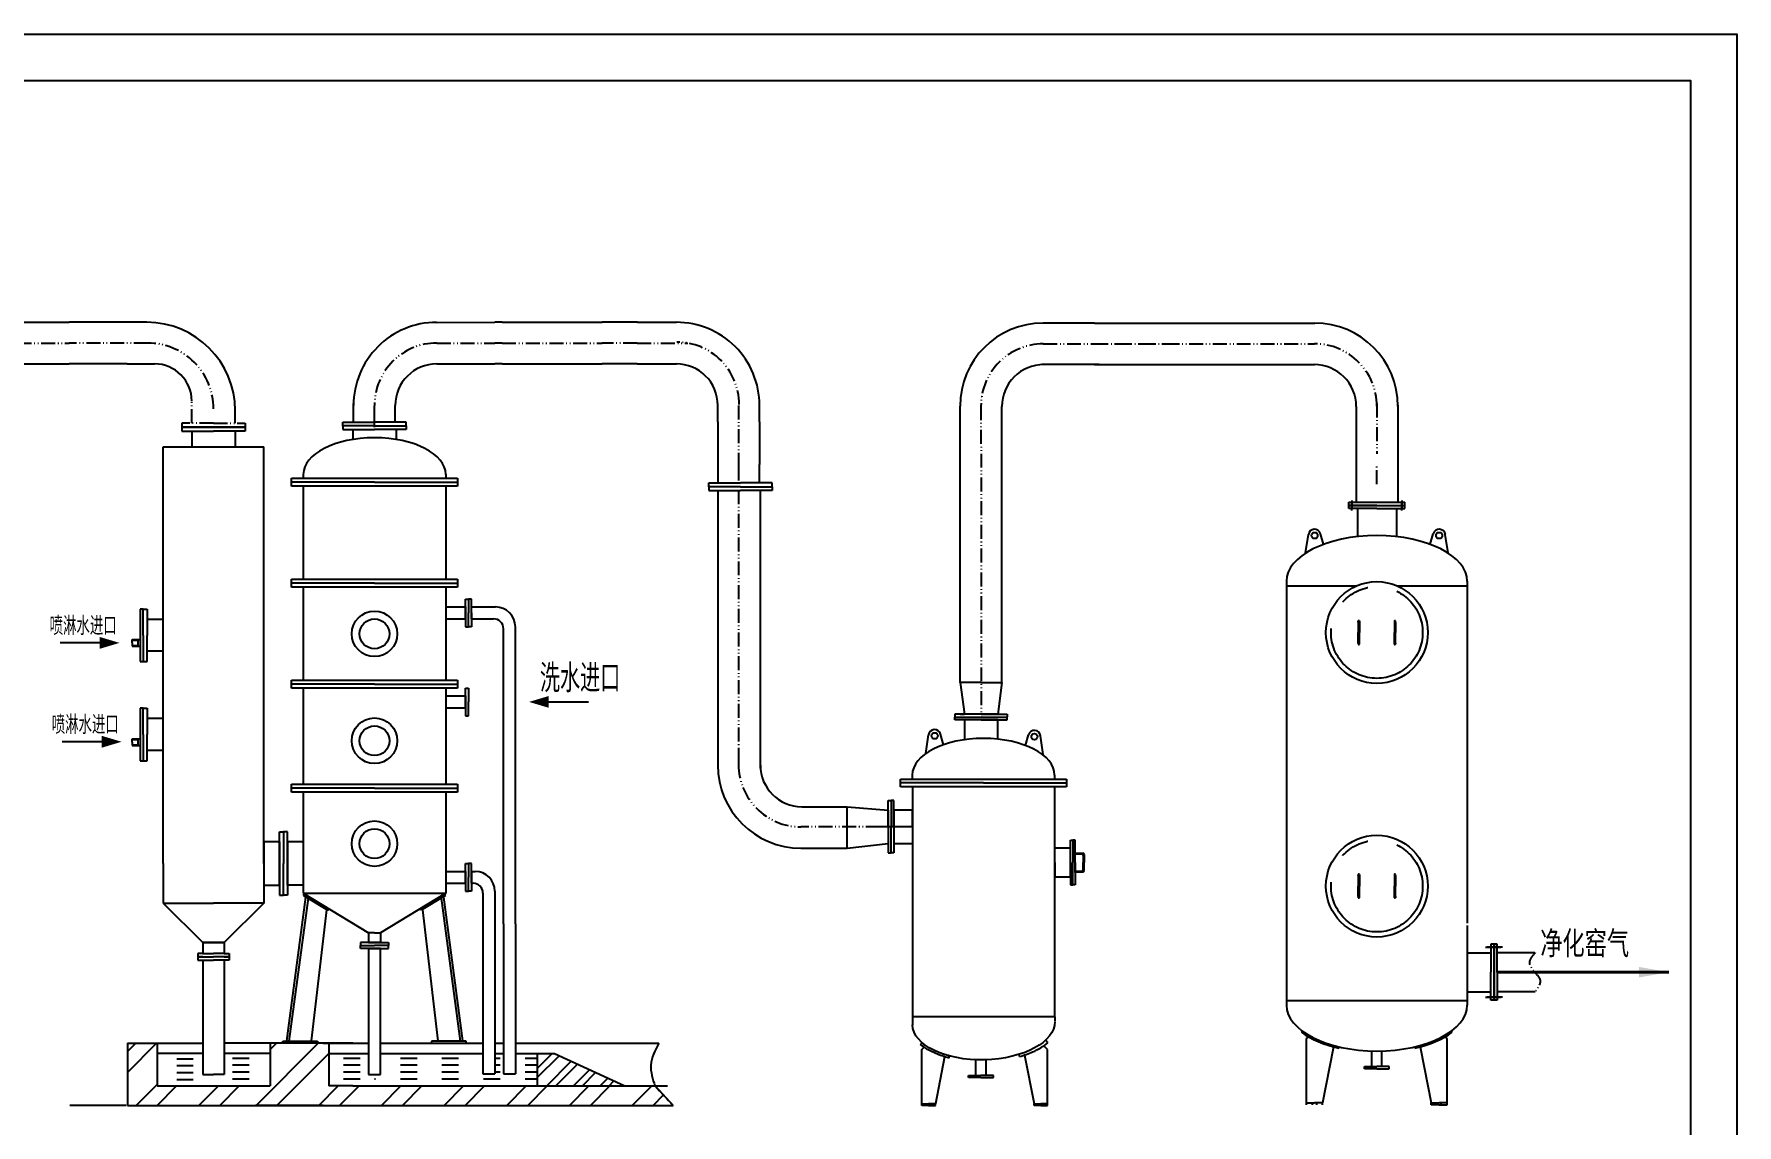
# Model space of a CAD drawing. Header units: millimetres. Extents: x 9671 to 25689, y -17516 to -2951.
# Drawn here: x 25029.3 to 25395.1, y -4412.2 to -4177.8 of the extents above; entities that cross this region are included whole.
import ezdxf

# ---------------------------------------------------------------- set-up
doc = ezdxf.new("R2010")
doc.units = ezdxf.units.MM
for name, pattern in [('1', [0]), ('CENTER', [50.8, 31.75, -6.35, 6.35, -6.35]), ('GBDIVIDE2X', [17, 10, -2, 0.5, -2, 0.5, -2]), ('GEN7', [13.75, 9.75, -1.5, 1, -1.5])]:
    doc.linetypes.add(name, pattern=pattern)
for name, color, linetype in [('2A', 7, 'GEN7'), ('CEN', 1, 'CENTER'), ('CON', 7, 'Continuous'), ('CONX', 1, 'Continuous'), ('DIM', 3, 'Continuous'), ('DIVIDE', 1, 'GBDIVIDE2X'), ('HATCH', 6, 'Continuous'), ('RAHM5', 7, 'Continuous'), ('sb', 2, 'Continuous')]:
    doc.layers.add(name, color=color, linetype=linetype)
doc.styles.add('HZ', font='SIMHEI.TTF', dxfattribs={"width": 0.75})
doc.styles.add('USER1', font='gbenor.shx', dxfattribs={"bigfont": 'gbcbig.shx'})

msp = doc.modelspace()

# ---------------------------------------------------------------- hatches: boundary and pattern name
at = {"layer": 'HATCH'}
h = msp.add_hatch(dxfattribs=at)
h.set_pattern_fill('ANSI32', color=256, scale=0.425, style=0)
h.set_pattern_definition([(45, (24956.257, -4403.7293), (-2.86246, 2.86246), []), (45, (24958.1654, -4403.7293), (-2.86246, 2.86246), [])])
h.paths.add_polyline_path([(25141.1, -4396.84), (25137.4, -4396.84), (25137.4, -4403.73), (25142.83, -4403.73), (25156.07, -4403.73)])
h = msp.add_hatch(dxfattribs=at)
h.set_pattern_fill('ANSI32', color=256, style=0)
h.set_pattern_definition([(45, (24525.726, -4339.563), (-6.73519, 6.73519), []), (45, (24530.2165, -4339.563), (-6.73519, 6.73519), [])])
h.paths.add_polyline_path([(25162.72, -4403.78), (25102.42, -4403.78), (25102.42, -4407.96), (25166.58, -4407.96)])

# ---------------------------------------------------------------- linework, layer by layer
at = {"layer": '2A', "color": 1}
msp.add_solid([(25380.53, -4379.35), (25380.53, -4379.35), (25374.13, -4380.48), (25374.13, -4378.22)], dxfattribs=at)
at = {"layer": 'CEN', "color": 2, "linetype": '1'}
for p, q in [((25257.1, -4239.92), (25304.45, -4239.92)), ((25257.08, -4248.85), (25304.35, -4248.85)), ((25313.35, -4257.85), (25313.35, -4278.39)), ((25322.3, -4257.52), (25322.3, -4278.39)), ((25311.76, -4278.39), (25323.81, -4278.39)), ((25311.76, -4279.08), (25311.76, -4278.39)), ((25312.43, -4278.01), (25312.43, -4279.73)), ((25312.43, -4280.15), (25312.43, -4278.43)), ((25323.14, -4278.01), (25323.14, -4279.73)), ((25323.14, -4280.15), (25323.14, -4278.43)), ((25323.81, -4279.08), (25323.81, -4278.39)), ((25217.99, -4348.12), (25211.01, -4348.12))]:
    msp.add_line(p, q, dxfattribs=at)
at = {"layer": 'CEN', "color": 2}
for p, q in [((25102.42, -4257.75), (25102.42, -4257.7)), ((25102.42, -4262.26), (25102.42, -4257.7)), ((25341.11, -4373.99), (25344.4, -4373.99)), ((25341.11, -4373.99), (25344.4, -4373.99)), ((25344.79, -4373.99), (25341.5, -4373.99)), ((25344.79, -4373.99), (25341.5, -4373.99)), ((25343.71, -4379.35), (25349.16, -4379.35)), ((25341.11, -4384.7), (25344.4, -4384.7)), ((25341.11, -4384.7), (25344.4, -4384.7)), ((25344.79, -4384.7), (25341.5, -4384.7)), ((25344.79, -4384.7), (25341.5, -4384.7))]:
    msp.add_line(p, q, dxfattribs=at)
at = {"layer": 'CEN'}
for p, q in [((25176.17, -4331.42), (25176.17, -4335.51)), ((25180.64, -4331.3), (25180.64, -4335.39)), ((25185.31, -4331.45), (25185.31, -4335.54))]:
    msp.add_line(p, q, dxfattribs=at)
at = {"layer": 'CEN', "color": 2}
for centre in [(25317.78, -4306.39), (25317.78, -4360.86)]:
    msp.add_circle(centre, 9.84, dxfattribs=at)
at = {"layer": 'CEN', "color": 2, "linetype": '1'}
for centre, radius in [((25304.45, -4257.77), 17.85), ((25304.35, -4257.85), 9)]:
    msp.add_arc(centre, radius, 0, 90, dxfattribs=at)
at = {"layer": 'CON', "color": 2}
for p, q in [((25097.92, -4261.2), (25097.91, -4257.71)), ((25061.02, -4262.25), (25061.02, -4263.1)), ((25067.82, -4262.25), (25061.02, -4262.25)), ((25061.02, -4262.25), (25067.82, -4262.25)), ((25067.82, -4262.25), (25074.62, -4262.25)), ((25074.62, -4262.25), (25067.82, -4262.25)), ((25074.62, -4262.25), (25074.62, -4263.1)), ((25095.61, -4262.05), (25095.61, -4261.2)), ((25102.41, -4261.96), (25095.61, -4261.96)), ((25102.41, -4261.96), (25095.61, -4261.96)), ((25095.62, -4261.96), (25095.62, -4262.81)), ((25102.42, -4261.96), (25095.62, -4261.96)), ((25102.41, -4261.96), (25109.21, -4261.96)), ((25102.41, -4261.96), (25109.21, -4261.96)), ((25102.42, -4261.96), (25109.22, -4261.96)), ((25109.21, -4262.05), (25109.21, -4261.2)), ((25109.22, -4261.96), (25109.22, -4262.81)), ((25061.02, -4263.1), (25067.82, -4263.1)), ((25063.15, -4263.1), (25063.15, -4266.5)), ((25074.62, -4263.1), (25067.82, -4263.1)), ((25072.5, -4263.1), (25072.5, -4266.49)), ((25095.62, -4262.81), (25102.42, -4262.81)), ((25097.74, -4262.81), (25097.74, -4264.93)), ((25109.22, -4262.81), (25102.42, -4262.81)), ((25107.09, -4262.81), (25107.09, -4264.93)), ((25057.02, -4355.99), (25057.02, -4266.49)), ((25057.02, -4266.49), (25078.62, -4266.49)), ((25078.62, -4355.99), (25078.62, -4266.49)), ((25084.57, -4273.26), (25102.42, -4273.26)), ((25084.57, -4274.96), (25084.57, -4273.26)), ((25087.12, -4272.41), (25087.12, -4273.26)), ((25102.42, -4273.26), (25120.27, -4273.26)), ((25117.72, -4272.41), (25117.72, -4273.26)), ((25120.27, -4273.26), (25120.27, -4274.96)), ((25102.42, -4274.11), (25084.57, -4274.11)), ((25120.27, -4274.96), (25084.57, -4274.96)), ((25087.12, -4274.96), (25087.12, -4294.94)), ((25102.42, -4274.11), (25120.27, -4274.11)), ((25117.72, -4274.96), (25117.72, -4294.94)), ((25313.59, -4279.77), (25313.59, -4285.8)), ((25321.97, -4279.77), (25321.97, -4285.8)), ((25302.48, -4289.29), (25303.07, -4285.34)), ((25306.31, -4287.41), (25305.68, -4285.18)), ((25329.26, -4287.41), (25329.88, -4285.18)), ((25333.08, -4289.29), (25332.49, -4285.34)), ((25084.57, -4296.64), (25084.57, -4294.94)), ((25084.57, -4294.94), (25102.42, -4294.94)), ((25087.12, -4294.09), (25087.12, -4294.94)), ((25102.42, -4294.94), (25120.27, -4294.94)), ((25117.72, -4294.09), (25117.72, -4294.94)), ((25120.27, -4294.94), (25120.27, -4296.64)), ((25298.35, -4295.37), (25298.35, -4374.87)), ((25337.21, -4295.37), (25337.21, -4368.85)), ((25102.42, -4295.79), (25084.57, -4295.79)), ((25120.27, -4296.64), (25084.57, -4296.64)), ((25087.12, -4296.64), (25087.12, -4316.61)), ((25102.42, -4295.79), (25120.27, -4295.79)), ((25117.72, -4296.64), (25117.72, -4316.61)), ((25298.35, -4296.33), (25313.51, -4296.33)), ((25322.06, -4296.33), (25337.21, -4296.33)), ((25052.06, -4301.35), (25052.06, -4312.63)), ((25052.74, -4301.35), (25052.06, -4301.35)), ((25052.74, -4306.99), (25052.74, -4301.35)), ((25052.74, -4301.35), (25053.59, -4301.35)), ((25053.59, -4301.35), (25053.59, -4306.99)), ((25057.02, -4303.58), (25053.59, -4303.58)), ((25313.79, -4304.13), (25313.79, -4303.9)), ((25313.79, -4304.13), (25313.79, -4306.39)), ((25313.79, -4308.64), (25313.79, -4306.39)), ((25314.02, -4303.9), (25314.02, -4306.39)), ((25314.02, -4308.87), (25314.02, -4306.39)), ((25321.54, -4303.9), (25321.54, -4306.39)), ((25321.54, -4308.87), (25321.54, -4306.39)), ((25321.77, -4304.13), (25321.77, -4303.9)), ((25321.77, -4304.13), (25321.77, -4306.39)), ((25321.77, -4308.64), (25321.77, -4306.39)), ((25050.35, -4307.89), (25052.06, -4307.89)), ((25050.35, -4308.61), (25050.35, -4307.89)), ((25050.35, -4308.61), (25050.35, -4309.33)), ((25050.35, -4309.33), (25052.06, -4309.33)), ((25051.59, -4307.89), (25051.59, -4309.33)), ((25052.74, -4306.99), (25052.74, -4312.64)), ((25053.59, -4312.64), (25053.59, -4306.99)), ((25313.79, -4308.64), (25313.79, -4308.87)), ((25321.77, -4308.64), (25321.77, -4308.87)), ((25052.06, -4312.63), (25052.74, -4312.64)), ((25052.74, -4312.64), (25053.59, -4312.64)), ((25057.02, -4310.4), (25053.59, -4310.4)), ((25084.57, -4318.31), (25084.57, -4316.61)), ((25084.57, -4316.61), (25102.42, -4316.61)), ((25087.12, -4315.76), (25087.12, -4316.61)), ((25102.42, -4316.61), (25120.27, -4316.61)), ((25117.72, -4315.76), (25117.72, -4316.61)), ((25120.27, -4316.61), (25120.27, -4318.31)), ((25102.42, -4317.46), (25084.57, -4317.46)), ((25120.27, -4318.31), (25084.57, -4318.31)), ((25087.12, -4318.31), (25087.12, -4338.29)), ((25102.42, -4317.46), (25120.27, -4317.46)), ((25117.72, -4318.31), (25117.72, -4338.29)), ((25117.72, -4320.01), (25121.97, -4320.01)), ((25121.97, -4321.29), (25121.97, -4318.31)), ((25121.97, -4318.31), (25122.61, -4318.31)), ((25121.97, -4320.01), (25121.97, -4321.29)), ((25122.61, -4318.31), (25122.61, -4321.29)), ((25122.61, -4318.31), (25122.61, -4321.29)), ((25052.06, -4322.65), (25052.06, -4333.93)), ((25052.74, -4322.65), (25052.06, -4322.65)), ((25052.74, -4328.29), (25052.74, -4322.65)), ((25052.74, -4322.65), (25053.59, -4322.65)), ((25053.59, -4322.65), (25053.59, -4328.29)), ((25087.12, -4324.34), (25087.12, -4325.19)), ((25117.72, -4322.56), (25121.97, -4322.56)), ((25121.97, -4321.29), (25121.97, -4324.26)), ((25121.97, -4322.56), (25121.97, -4321.29)), ((25121.97, -4324.26), (25122.61, -4324.26)), ((25122.61, -4324.26), (25122.61, -4321.29)), ((25122.61, -4324.26), (25122.61, -4321.29)), ((25052.74, -4328.29), (25052.74, -4333.94)), ((25057.02, -4324.88), (25053.59, -4324.88)), ((25053.59, -4333.94), (25053.59, -4328.29)), ((25087.12, -4326.89), (25087.12, -4338.98)), ((25050.35, -4329.19), (25052.06, -4329.19)), ((25050.35, -4329.91), (25050.35, -4329.19)), ((25050.35, -4329.91), (25050.35, -4330.63)), ((25050.35, -4330.63), (25052.06, -4330.63)), ((25051.59, -4329.19), (25051.59, -4330.63)), ((25057.02, -4331.7), (25053.59, -4331.7)), ((25052.06, -4333.93), (25052.74, -4333.94)), ((25052.74, -4333.94), (25053.59, -4333.94)), ((25084.57, -4338.98), (25102.42, -4338.98)), ((25084.57, -4340.68), (25084.57, -4338.98)), ((25087.12, -4338.13), (25087.12, -4338.98)), ((25102.42, -4338.98), (25120.27, -4338.98)), ((25117.72, -4338.13), (25117.72, -4338.98)), ((25117.72, -4338.29), (25117.72, -4338.98)), ((25120.27, -4338.98), (25120.27, -4340.68)), ((25102.42, -4339.83), (25084.57, -4339.83)), ((25120.27, -4340.68), (25084.57, -4340.68)), ((25087.12, -4340.68), (25087.12, -4349.27)), ((25102.42, -4339.83), (25120.27, -4339.83)), ((25117.72, -4340.68), (25117.72, -4362.37)), ((25082.02, -4355.99), (25082.02, -4349.19)), ((25082.02, -4349.19), (25082.87, -4349.19)), ((25082.87, -4349.19), (25082.87, -4355.99)), ((25082.87, -4349.19), (25082.87, -4355.99)), ((25083.72, -4349.19), (25082.87, -4349.19)), ((25083.72, -4355.99), (25083.72, -4349.19)), ((25087.12, -4349.27), (25087.12, -4362.37)), ((25082.02, -4351.38), (25078.62, -4351.38)), ((25078.62, -4351.38), (25078.62, -4360.64)), ((25082.02, -4351.32), (25082.02, -4355.99)), ((25083.72, -4351.32), (25083.72, -4355.99)), ((25087.12, -4351.32), (25083.72, -4351.32)), ((25057.02, -4355.99), (25057.02, -4364.49)), ((25078.62, -4355.99), (25078.62, -4364.49)), ((25082.02, -4355.99), (25082.02, -4362.79)), ((25082.02, -4360.67), (25082.02, -4355.99)), ((25082.87, -4362.79), (25082.87, -4355.99)), ((25082.87, -4362.79), (25082.87, -4355.99)), ((25083.72, -4360.67), (25083.72, -4355.99)), ((25083.72, -4355.99), (25083.72, -4362.79)), ((25078.62, -4360.64), (25082.02, -4360.64)), ((25087.12, -4360.67), (25083.72, -4360.67)), ((25117.72, -4357.69), (25121.97, -4357.69)), ((25117.72, -4360.24), (25121.97, -4360.24)), ((25313.79, -4358.6), (25313.79, -4358.37)), ((25313.79, -4358.6), (25313.79, -4360.86)), ((25313.79, -4363.11), (25313.79, -4360.86)), ((25314.02, -4358.37), (25314.02, -4360.86)), ((25314.02, -4363.34), (25314.02, -4360.86)), ((25321.54, -4358.37), (25321.54, -4360.86)), ((25321.54, -4363.34), (25321.54, -4360.86)), ((25321.77, -4358.6), (25321.77, -4358.37)), ((25321.77, -4358.6), (25321.77, -4360.86)), ((25321.77, -4363.11), (25321.77, -4360.86)), ((25057.02, -4364.49), (25067.82, -4364.49)), ((25057.02, -4364.49), (25065.52, -4372.99)), ((25078.62, -4364.49), (25067.82, -4364.49)), ((25078.62, -4364.49), (25070.12, -4372.99)), ((25082.02, -4362.79), (25082.87, -4362.79)), ((25083.72, -4362.79), (25082.87, -4362.79)), ((25087.6, -4363.23), (25083.48, -4394.11)), ((25088.13, -4363.47), (25084.04, -4394.14)), ((25087.12, -4362.37), (25101.14, -4370.87)), ((25087.12, -4362.37), (25117.72, -4362.37)), ((25087.16, -4362.89), (25087.38, -4362.54)), ((25087.16, -4362.89), (25092.38, -4366.05)), ((25117.72, -4362.37), (25103.69, -4370.87)), ((25117.68, -4362.89), (25112.46, -4366.05)), ((25116.71, -4363.47), (25120.8, -4394.14)), ((25117.23, -4363.23), (25121.35, -4394.11)), ((25117.68, -4362.89), (25117.46, -4362.54)), ((25117.68, -4362.89), (25117.46, -4362.54)), ((25313.79, -4363.11), (25313.79, -4363.34)), ((25321.77, -4363.11), (25321.77, -4363.34)), ((25092.11, -4365.97), (25088.82, -4394.11)), ((25092.38, -4366.05), (25092.6, -4365.69)), ((25112.46, -4366.05), (25112.24, -4365.69)), ((25112.46, -4366.05), (25112.24, -4365.69)), ((25112.73, -4365.97), (25116.01, -4394.11)), ((25101.14, -4370.87), (25101.14, -4372.99)), ((25102.42, -4370.87), (25101.14, -4370.87)), ((25102.42, -4370.87), (25103.69, -4370.87)), ((25103.69, -4370.87), (25103.69, -4372.99)), ((25337.21, -4369.3), (25337.21, -4386.41)), ((25065.52, -4375.31), (25064.45, -4375.31)), ((25064.45, -4375.31), (25064.45, -4376.04)), ((25065.52, -4372.99), (25065.52, -4375.31)), ((25065.52, -4372.99), (25067.82, -4372.99)), ((25065.52, -4372.99), (25067.82, -4372.99)), ((25065.52, -4375.31), (25067.82, -4375.31)), ((25070.12, -4372.99), (25067.82, -4372.99)), ((25070.12, -4375.31), (25067.82, -4375.31)), ((25070.12, -4372.99), (25070.12, -4375.31)), ((25070.12, -4375.31), (25071.19, -4375.31)), ((25071.19, -4375.31), (25071.19, -4376.04)), ((25099.44, -4372.99), (25099.44, -4373.63)), ((25102.42, -4372.99), (25099.44, -4372.99)), ((25099.44, -4374.27), (25099.44, -4373.63)), ((25099.44, -4373.63), (25102.42, -4373.63)), ((25099.44, -4373.63), (25102.42, -4373.63)), ((25102.42, -4374.27), (25099.44, -4374.27)), ((25101.1, -4374.27), (25101.1, -4401.33)), ((25101.14, -4372.99), (25102.42, -4372.99)), ((25101.14, -4374.27), (25102.42, -4374.27)), ((25103.69, -4372.99), (25102.42, -4372.99)), ((25102.42, -4372.99), (25105.39, -4372.99)), ((25105.39, -4373.63), (25102.42, -4373.63)), ((25105.39, -4373.63), (25102.42, -4373.63)), ((25102.42, -4374.27), (25105.39, -4374.27)), ((25103.69, -4374.27), (25102.42, -4374.27)), ((25103.67, -4401.33), (25103.67, -4374.27)), ((25105.39, -4372.99), (25105.39, -4373.63)), ((25105.39, -4374.27), (25105.39, -4373.63)), ((25298.35, -4374.87), (25298.35, -4383.83)), ((25337.21, -4374.87), (25337.21, -4383.83)), ((25337.21, -4375.16), (25342.26, -4375.16)), ((25342.26, -4373.32), (25342.26, -4379.35)), ((25342.26, -4373.32), (25342.26, -4379.35)), ((25342.95, -4373.32), (25342.26, -4373.32)), ((25342.95, -4373.32), (25342.26, -4373.32)), ((25342.95, -4373.32), (25342.95, -4379.35)), ((25342.95, -4379.35), (25342.95, -4373.32)), ((25342.95, -4379.35), (25342.95, -4373.32)), ((25342.95, -4379.35), (25342.95, -4373.32)), ((25342.95, -4379.35), (25342.95, -4373.32)), ((25342.95, -4379.35), (25342.95, -4373.32)), ((25342.95, -4379.35), (25342.95, -4373.32)), ((25342.95, -4379.35), (25342.95, -4373.32)), ((25342.95, -4379.35), (25342.95, -4373.32)), ((25064.45, -4376.04), (25067.8, -4376.04)), ((25065.52, -4376.04), (25064.45, -4376.04)), ((25064.45, -4376.04), (25064.45, -4376.76)), ((25064.45, -4376.76), (25067.8, -4376.76)), ((25065.52, -4376.04), (25067.82, -4376.04)), ((25065.53, -4376.76), (25065.53, -4401.31)), ((25070.12, -4376.04), (25067.82, -4376.04)), ((25071.19, -4376.04), (25067.84, -4376.04)), ((25071.19, -4376.76), (25067.84, -4376.76)), ((25070.1, -4376.76), (25070.1, -4401.31)), ((25070.12, -4376.04), (25071.19, -4376.04)), ((25071.19, -4376.04), (25071.19, -4376.76)), ((25342.26, -4385.37), (25342.26, -4379.35)), ((25342.26, -4385.37), (25342.26, -4379.35)), ((25342.95, -4385.37), (25342.95, -4379.35)), ((25342.95, -4379.35), (25342.95, -4385.37)), ((25342.95, -4379.35), (25342.95, -4385.37)), ((25342.95, -4379.35), (25342.95, -4385.37)), ((25342.95, -4379.35), (25342.95, -4385.37)), ((25342.95, -4379.35), (25342.95, -4385.37)), ((25342.95, -4379.35), (25342.95, -4385.37)), ((25342.95, -4379.35), (25342.95, -4385.37)), ((25342.95, -4379.35), (25342.95, -4385.37)), ((25298.35, -4383.83), (25298.35, -4386.41)), ((25298.35, -4385.45), (25337.21, -4385.45)), ((25337.21, -4383.54), (25342.26, -4383.54)), ((25337.21, -4383.83), (25337.21, -4386.41)), ((25342.95, -4385.37), (25342.26, -4385.37)), ((25342.95, -4385.37), (25342.26, -4385.37)), ((25082.75, -4394.59), (25082.75, -4394.14)), ((25082.75, -4394.14), (25090.14, -4394.14)), ((25090.14, -4394.14), (25090.14, -4394.59)), ((25114.69, -4394.14), (25114.69, -4394.59)), ((25122.09, -4394.14), (25114.69, -4394.14)), ((25122.09, -4394.59), (25122.09, -4394.14)), ((25301.59, -4392.23), (25301.77, -4392)), ((25302.67, -4393.58), (25303.13, -4393.22)), ((25302.67, -4407.44), (25302.67, -4393.58)), ((25332.89, -4393.58), (25332.43, -4393.22)), ((25332.89, -4407.44), (25332.89, -4393.58)), ((25333.97, -4392.23), (25333.79, -4392)), ((25308.41, -4395.74), (25306.12, -4407.44)), ((25308.41, -4395.36), (25308.41, -4395.74)), ((25309.62, -4395.67), (25309.71, -4395.38)), ((25316.69, -4399.64), (25316.69, -4396.27)), ((25318.87, -4399.64), (25318.87, -4396.27)), ((25325.94, -4395.67), (25325.85, -4395.38)), ((25327.15, -4395.36), (25327.15, -4395.74)), ((25327.15, -4395.74), (25329.45, -4407.44)), ((25065.53, -4401.31), (25067.82, -4401.31)), ((25070.1, -4401.31), (25067.81, -4401.31)), ((25101.1, -4401.33), (25103.67, -4401.33)), ((25315.1, -4400.1), (25315.1, -4399.64)), ((25315.1, -4399.64), (25317.78, -4399.64)), ((25317.78, -4400.1), (25315.1, -4400.1)), ((25320.46, -4399.64), (25317.78, -4399.64)), ((25317.78, -4400.1), (25320.46, -4400.1)), ((25320.46, -4400.1), (25320.46, -4399.64)), ((25302.67, -4407.87), (25302.67, -4407.44)), ((25302.67, -4407.44), (25304.39, -4407.44)), ((25303.93, -4407.87), (25303.93, -4407.44)), ((25306.12, -4407.44), (25304.39, -4407.44)), ((25304.85, -4407.87), (25304.85, -4407.44)), ((25306.12, -4407.87), (25306.12, -4407.44)), ((25329.45, -4407.44), (25331.17, -4407.44)), ((25329.45, -4407.87), (25329.45, -4407.44)), ((25329.45, -4407.44), (25331.17, -4407.44)), ((25329.45, -4407.87), (25329.45, -4407.44)), ((25331.17, -4407.87), (25329.45, -4407.87)), ((25330.71, -4407.87), (25330.71, -4407.44)), ((25330.71, -4407.87), (25330.71, -4407.44)), ((25332.89, -4407.44), (25331.17, -4407.44)), ((25332.89, -4407.44), (25331.17, -4407.44)), ((25331.17, -4407.87), (25332.89, -4407.87)), ((25331.63, -4407.87), (25331.63, -4407.44)), ((25331.63, -4407.87), (25331.63, -4407.44)), ((25332.89, -4407.87), (25332.89, -4407.44)), ((25332.89, -4407.87), (25332.89, -4407.44))]:
    msp.add_line(p, q, dxfattribs=at)
at = {"layer": 'CON', "color": 2, "linetype": '1'}
for p, q in [((25311.76, -4279.08), (25323.81, -4279.08)), ((25317.78, -4279.08), (25311.76, -4279.08)), ((25311.76, -4279.77), (25311.76, -4279.08)), ((25317.78, -4279.77), (25311.76, -4279.77)), ((25317.78, -4279.08), (25323.81, -4279.08)), ((25317.78, -4279.77), (25323.81, -4279.77)), ((25323.81, -4279.77), (25323.81, -4279.08)), ((25229.15, -4323.94), (25227.13, -4323.94)), ((25227.13, -4323.94), (25227.13, -4324.54)), ((25227.13, -4324.54), (25232.75, -4324.53)), ((25227.13, -4324.54), (25232.75, -4324.54)), ((25227.13, -4325.14), (25227.13, -4324.54)), ((25228.22, -4323.94), (25229.15, -4323.94)), ((25228.22, -4323.94), (25229.15, -4323.94)), ((25236.35, -4323.93), (25229.15, -4323.94)), ((25232.75, -4323.94), (25238.36, -4323.93)), ((25232.75, -4324.54), (25238.36, -4324.54)), ((25238.36, -4323.93), (25238.36, -4324.53)), ((25238.36, -4325.14), (25238.36, -4324.54)), ((25224.68, -4330.48), (25224.05, -4328.21)), ((25232.75, -4325.14), (25227.13, -4325.14)), ((25229.15, -4325.14), (25229.15, -4329.32)), ((25236.35, -4325.14), (25229.15, -4325.14)), ((25232.75, -4325.14), (25238.36, -4325.14)), ((25236.35, -4329.39), (25236.35, -4325.14)), ((25220.84, -4332.4), (25221.44, -4328.38)), ((25242.26, -4330.62), (25242.93, -4328.36)), ((25246.07, -4332.6), (25245.54, -4328.57)), ((25215.4, -4337.85), (25233.25, -4337.85)), ((25215.4, -4339.55), (25215.4, -4337.85)), ((25233.25, -4338.7), (25215.4, -4338.7)), ((25217.95, -4337), (25217.95, -4337.85)), ((25233.25, -4337.85), (25251.1, -4337.85)), ((25233.25, -4338.7), (25251.1, -4338.7)), ((25248.55, -4337), (25248.55, -4337.85)), ((25251.1, -4337.85), (25251.1, -4339.55)), ((25212.8, -4348.12), (25212.8, -4342.5)), ((25212.8, -4342.5), (25213.39, -4342.5)), ((25213.39, -4342.5), (25213.39, -4348.12)), ((25213.39, -4342.5), (25213.39, -4348.12)), ((25213.99, -4342.5), (25213.39, -4342.5)), ((25213.99, -4348.12), (25213.99, -4342.5)), ((25251.1, -4339.55), (25215.4, -4339.55)), ((25217.99, -4339.55), (25217.99, -4390.04)), ((25248.57, -4388.96), (25248.57, -4339.55)), ((25212.8, -4344.52), (25212.8, -4351.72)), ((25213.99, -4344.52), (25213.99, -4351.72)), ((25217.99, -4344.52), (25213.99, -4344.52)), ((25217.99, -4348.12), (25217.99, -4344.52)), ((25212.8, -4348.12), (25212.8, -4353.73)), ((25213.39, -4353.73), (25213.39, -4348.12)), ((25213.39, -4353.73), (25213.39, -4348.12)), ((25213.99, -4348.12), (25213.99, -4353.73)), ((25212.8, -4353.73), (25213.39, -4353.73)), ((25213.99, -4353.73), (25213.39, -4353.73)), ((25213.99, -4351.72), (25217.99, -4351.72)), ((25251.97, -4352.73), (25248.57, -4352.73)), ((25251.97, -4355.79), (25251.97, -4351.02)), ((25251.97, -4351.02), (25252.48, -4351.02)), ((25251.97, -4358.85), (25251.97, -4352.73)), ((25252.48, -4351.02), (25252.48, -4355.79)), ((25252.48, -4351.02), (25252.48, -4355.79)), ((25252.99, -4351.02), (25252.48, -4351.02)), ((25252.99, -4355.79), (25252.99, -4351.02)), ((25252.99, -4357.93), (25252.99, -4353.65)), ((25252.99, -4353.78), (25254.59, -4353.78)), ((25252.99, -4353.94), (25254.43, -4353.94)), ((25248.57, -4355.79), (25248.57, -4358.85)), ((25251.97, -4355.79), (25251.97, -4360.56)), ((25252.48, -4360.56), (25252.48, -4355.79)), ((25252.48, -4360.56), (25252.48, -4355.79)), ((25252.99, -4355.79), (25252.99, -4360.56)), ((25254.7, -4354.21), (25254.7, -4355.79)), ((25254.7, -4357.37), (25254.7, -4355.79)), ((25254.86, -4354.05), (25254.86, -4355.79)), ((25254.86, -4357.53), (25254.86, -4355.79)), ((25248.57, -4358.85), (25251.97, -4358.85)), ((25251.97, -4360.56), (25252.48, -4360.56)), ((25252.99, -4360.56), (25252.48, -4360.56)), ((25252.99, -4357.64), (25254.43, -4357.64)), ((25252.99, -4357.8), (25254.59, -4357.8)), ((25248.57, -4388.96), (25217.99, -4388.96)), ((25217.99, -4390.04), (25217.99, -4390.73)), ((25248.57, -4388.96), (25248.57, -4389.81)), ((25247.07, -4394.53), (25246.59, -4393.97)), ((25219.76, -4394.86), (25220.07, -4394.5)), ((25219.99, -4395.96), (25220.51, -4395.43)), ((25219.99, -4396.51), (25219.99, -4395.96)), ((25219.99, -4407.6), (25219.99, -4396.51)), ((25224.9, -4397.52), (25222.92, -4407.6)), ((25225.81, -4397.79), (25225.93, -4397.33)), ((25241.02, -4397.45), (25240.9, -4397)), ((25242.06, -4397.14), (25244.12, -4407.6)), ((25247.04, -4395.96), (25246.24, -4395.15)), ((25247.04, -4396.51), (25247.04, -4395.96)), ((25247.04, -4407.6), (25247.04, -4396.51)), ((25231.63, -4401.53), (25231.63, -4398.15)), ((25233.81, -4401.53), (25233.81, -4398.15)), ((25230.04, -4401.98), (25230.04, -4401.53)), ((25230.04, -4401.53), (25232.72, -4401.53)), ((25232.72, -4401.98), (25230.04, -4401.98)), ((25235.4, -4401.53), (25232.72, -4401.53)), ((25232.72, -4401.98), (25235.4, -4401.98)), ((25235.4, -4401.98), (25235.4, -4401.53)), ((25219.99, -4407.96), (25219.99, -4407.6)), ((25219.99, -4407.6), (25221.46, -4407.6)), ((25221.46, -4407.96), (25219.99, -4407.96)), ((25221.07, -4407.96), (25221.07, -4407.6)), ((25222.92, -4407.6), (25221.46, -4407.6)), ((25221.46, -4407.96), (25222.92, -4407.96)), ((25221.85, -4407.96), (25221.85, -4407.6)), ((25222.92, -4407.96), (25222.92, -4407.6)), ((25244.12, -4407.6), (25245.58, -4407.6)), ((25244.12, -4407.96), (25244.12, -4407.6)), ((25245.58, -4407.96), (25244.12, -4407.96)), ((25245.19, -4407.96), (25245.19, -4407.6)), ((25247.04, -4407.6), (25245.58, -4407.6)), ((25245.58, -4407.96), (25247.04, -4407.96)), ((25245.97, -4407.96), (25245.97, -4407.6)), ((25247.04, -4407.96), (25247.04, -4407.6))]:
    msp.add_line(p, q, dxfattribs=at)
at = {"layer": 'CON', "color": 2, "linetype": 'ByBlock'}
for p, q in [((25117.72, -4300.89), (25121.97, -4300.89)), ((25121.97, -4302.16), (25121.97, -4299.19)), ((25121.97, -4299.19), (25122.61, -4299.19)), ((25121.97, -4300.89), (25121.97, -4302.16)), ((25121.97, -4302.16), (25121.97, -4305.14)), ((25121.97, -4303.44), (25121.97, -4302.16)), ((25122.61, -4299.19), (25122.61, -4302.16)), ((25122.61, -4305.14), (25122.61, -4302.16)), ((25117.72, -4303.44), (25121.97, -4303.44)), ((25121.97, -4305.14), (25122.61, -4305.14)), ((25121.97, -4355.99), (25122.61, -4355.99)), ((25121.97, -4358.97), (25121.97, -4355.99)), ((25122.61, -4355.99), (25122.61, -4358.97)), ((25122.61, -4355.99), (25122.61, -4358.97)), ((25121.97, -4357.69), (25121.97, -4358.97)), ((25121.97, -4360.24), (25121.97, -4358.97)), ((25121.97, -4358.97), (25121.97, -4361.94)), ((25122.61, -4361.94), (25122.61, -4358.97)), ((25122.61, -4361.94), (25122.61, -4358.97)), ((25121.97, -4361.94), (25122.61, -4361.94))]:
    msp.add_line(p, q, dxfattribs=at)
at = {"layer": 'CON'}
for p, q in [((25049.34, -4394.59), (25049.34, -4407.96)), ((25049.34, -4394.59), (25065.53, -4394.59)), ((25055.7, -4394.59), (25055.7, -4403.78)), ((25065.53, -4396.84), (25055.7, -4396.84)), ((25076.82, -4394.59), (25070.1, -4394.59)), ((25080, -4396.84), (25070.1, -4396.84)), ((25091.35, -4394.59), (25076.82, -4394.59)), ((25080, -4394.59), (25080, -4403.78)), ((25097.76, -4394.59), (25091.35, -4394.59)), ((25091.35, -4394.59), (25101.1, -4394.59)), ((25092.62, -4394.59), (25092.62, -4403.73)), ((25092.62, -4396.84), (25101.1, -4396.84)), ((25103.67, -4394.59), (25125.72, -4394.59)), ((25103.67, -4396.84), (25125.72, -4396.84)), ((25128.27, -4394.59), (25130.13, -4394.59)), ((25128.27, -4396.84), (25130.13, -4396.84)), ((25132.68, -4394.59), (25163.52, -4394.59)), ((25132.68, -4396.84), (25141.1, -4396.84)), ((25137.4, -4397), (25137.4, -4403.9)), ((25141.1, -4396.84), (25156.18, -4403.78)), ((25125.72, -4401.19), (25128.27, -4401.19)), ((25130.13, -4401.19), (25132.68, -4401.19)), ((25055.7, -4403.78), (25080, -4403.78)), ((25097.76, -4403.78), (25092.59, -4403.78)), ((25097.76, -4403.78), (25162.68, -4403.78)), ((25162.68, -4403.78), (25162.72, -4403.78)), ((25049.34, -4407.96), (25096.23, -4407.96)), ((25091.35, -4407.96), (25076.82, -4407.96)), ((25080.7, -4407.96), (25091.35, -4407.96)), ((25091.35, -4407.96), (25166.58, -4407.96)), ((25091.35, -4407.96), (25166.58, -4407.96))]:
    msp.add_line(p, q, dxfattribs=at)
at = {"layer": 'CON', "color": 2}
for centre, radius in [((25304.39, -4285.54), 0.669), ((25331.17, -4285.54), 0.669), ((25317.78, -4306.39), 10.93), ((25102.42, -4306.68), 4.89), ((25102.42, -4306.68), 4.89), ((25102.42, -4306.68), 4.89), ((25102.42, -4306.68), 4.89), ((25102.42, -4306.68), 4.89), ((25102.42, -4306.68), 4.89), ((25102.42, -4306.68), 4.89), ((25102.42, -4306.68), 4.89), ((25102.42, -4306.68), 4.89), ((25102.42, -4306.68), 4.89), ((25102.42, -4306.68), 4.89), ((25102.42, -4306.68), 4.89), ((25102.42, -4306.68), 4.89), ((25102.42, -4306.68), 4.89), ((25102.42, -4306.68), 4.89), ((25102.42, -4306.68), 4.89), ((25102.42, -4306.68), 4.89), ((25102.42, -4306.68), 4.89), ((25102.42, -4306.68), 4.89), ((25102.42, -4306.68), 4.89), ((25102.42, -4306.68), 4.89), ((25102.42, -4306.68), 4.89), ((25102.42, -4306.68), 4.89), ((25102.42, -4306.68), 4.89), ((25102.42, -4306.68), 4.89), ((25102.42, -4306.68), 4.89), ((25102.42, -4306.68), 4.89), ((25102.42, -4306.68), 4.89), ((25102.42, -4306.68), 4.89), ((25102.42, -4306.68), 4.89), ((25102.42, -4306.68), 4.89), ((25102.42, -4306.68), 4.89), ((25102.42, -4306.68), 3.2), ((25102.42, -4306.68), 3.2), ((25102.42, -4306.68), 3.2), ((25102.42, -4306.68), 3.2), ((25102.42, -4306.68), 3.2), ((25102.42, -4306.68), 3.2), ((25102.42, -4306.68), 3.2), ((25102.42, -4306.68), 3.2), ((25102.42, -4306.68), 3.2), ((25102.42, -4306.68), 3.2), ((25102.42, -4306.68), 3.2), ((25102.42, -4306.68), 3.2), ((25102.42, -4306.68), 3.2), ((25102.42, -4306.68), 3.2), ((25102.42, -4306.68), 3.2), ((25102.42, -4306.68), 3.2), ((25102.42, -4306.68), 3.2), ((25102.42, -4306.68), 3.2), ((25102.42, -4306.68), 3.2), ((25102.42, -4306.68), 3.2), ((25102.42, -4306.68), 3.2), ((25102.42, -4306.68), 3.2), ((25102.42, -4306.68), 3.2), ((25102.42, -4306.68), 3.2), ((25102.42, -4306.68), 3.2), ((25102.42, -4306.68), 3.2), ((25102.42, -4306.68), 3.2), ((25102.42, -4306.68), 3.2), ((25102.42, -4306.68), 3.2), ((25102.42, -4306.68), 3.2), ((25102.42, -4306.68), 3.2), ((25102.42, -4306.68), 3.2), ((25102.42, -4329.63), 4.89), ((25102.42, -4329.63), 4.89), ((25102.42, -4329.63), 4.89), ((25102.42, -4329.63), 4.89), ((25102.42, -4329.63), 4.89), ((25102.42, -4329.63), 4.89), ((25102.42, -4329.63), 4.89), ((25102.42, -4329.63), 4.89), ((25102.42, -4329.63), 4.89), ((25102.42, -4329.63), 4.89), ((25102.42, -4329.63), 4.89), ((25102.42, -4329.63), 4.89), ((25102.42, -4329.63), 4.89), ((25102.42, -4329.63), 4.89), ((25102.42, -4329.63), 4.89), ((25102.42, -4329.63), 4.89), ((25102.42, -4329.63), 4.89), ((25102.42, -4329.63), 4.89), ((25102.42, -4329.63), 4.89), ((25102.42, -4329.63), 4.89), ((25102.42, -4329.63), 4.89), ((25102.42, -4329.63), 4.89), ((25102.42, -4329.63), 4.89), ((25102.42, -4329.63), 4.89), ((25102.42, -4329.63), 4.89), ((25102.42, -4329.63), 4.89), ((25102.42, -4329.63), 4.89), ((25102.42, -4329.63), 4.89), ((25102.42, -4329.63), 4.89), ((25102.42, -4329.63), 4.89), ((25102.42, -4329.63), 4.89), ((25102.42, -4329.63), 4.89), ((25102.42, -4329.63), 3.2), ((25102.42, -4329.63), 3.2), ((25102.42, -4329.63), 3.2), ((25102.42, -4329.63), 3.2), ((25102.42, -4329.63), 3.2), ((25102.42, -4329.63), 3.2), ((25102.42, -4329.63), 3.2), ((25102.42, -4329.63), 3.2), ((25102.42, -4329.63), 3.2), ((25102.42, -4329.63), 3.2), ((25102.42, -4329.63), 3.2), ((25102.42, -4329.63), 3.2), ((25102.42, -4329.63), 3.2), ((25102.42, -4329.63), 3.2), ((25102.42, -4329.63), 3.2), ((25102.42, -4329.63), 3.2), ((25102.42, -4329.63), 3.2), ((25102.42, -4329.63), 3.2), ((25102.42, -4329.63), 3.2), ((25102.42, -4329.63), 3.2), ((25102.42, -4329.63), 3.2), ((25102.42, -4329.63), 3.2), ((25102.42, -4329.63), 3.2), ((25102.42, -4329.63), 3.2), ((25102.42, -4329.63), 3.2), ((25102.42, -4329.63), 3.2), ((25102.42, -4329.63), 3.2), ((25102.42, -4329.63), 3.2), ((25102.42, -4329.63), 3.2), ((25102.42, -4329.63), 3.2), ((25102.42, -4329.63), 3.2), ((25102.42, -4329.63), 3.2), ((25102.42, -4351.74), 4.89), ((25102.42, -4351.74), 4.89), ((25102.42, -4351.74), 4.89), ((25102.42, -4351.74), 4.89), ((25102.42, -4351.74), 4.89), ((25102.42, -4351.74), 4.89), ((25102.42, -4351.74), 4.89), ((25102.42, -4351.74), 4.89), ((25102.42, -4351.74), 4.89), ((25102.42, -4351.74), 4.89), ((25102.42, -4351.74), 4.89), ((25102.42, -4351.74), 4.89), ((25102.42, -4351.74), 4.89), ((25102.42, -4351.74), 4.89), ((25102.42, -4351.74), 4.89), ((25102.42, -4351.74), 4.89), ((25102.42, -4351.74), 4.89), ((25102.42, -4351.74), 4.89), ((25102.42, -4351.74), 4.89), ((25102.42, -4351.74), 4.89), ((25102.42, -4351.74), 4.89), ((25102.42, -4351.74), 4.89), ((25102.42, -4351.74), 4.89), ((25102.42, -4351.74), 4.89), ((25102.42, -4351.74), 4.89), ((25102.42, -4351.74), 4.89), ((25102.42, -4351.74), 4.89), ((25102.42, -4351.74), 4.89), ((25102.42, -4351.74), 4.89), ((25102.42, -4351.74), 4.89), ((25102.42, -4351.74), 4.89), ((25102.42, -4351.74), 4.89), ((25102.42, -4351.74), 4.89), ((25102.42, -4351.74), 4.89), ((25102.42, -4351.74), 4.89), ((25102.42, -4351.74), 4.89), ((25102.42, -4351.74), 4.89), ((25102.42, -4351.74), 4.89), ((25102.42, -4351.74), 4.89), ((25102.42, -4351.74), 4.89), ((25102.42, -4351.74), 4.89), ((25102.42, -4351.74), 4.89), ((25102.42, -4351.74), 4.89), ((25102.42, -4351.74), 4.89), ((25102.42, -4351.74), 4.89), ((25102.42, -4351.74), 4.89), ((25102.42, -4351.74), 4.89), ((25102.42, -4351.74), 4.89), ((25102.42, -4351.74), 4.89), ((25102.42, -4351.74), 4.89), ((25102.42, -4351.74), 4.89), ((25102.42, -4351.74), 4.89), ((25102.42, -4351.74), 4.89), ((25102.42, -4351.74), 4.89), ((25102.42, -4351.74), 4.89), ((25102.42, -4351.74), 4.89), ((25102.42, -4351.74), 4.89), ((25102.42, -4351.74), 4.89), ((25102.42, -4351.74), 4.89), ((25102.42, -4351.74), 4.89), ((25102.42, -4351.74), 4.89), ((25102.42, -4351.74), 4.89), ((25102.42, -4351.74), 4.89), ((25102.42, -4351.74), 4.89), ((25102.42, -4351.74), 3.2), ((25102.42, -4351.74), 3.2), ((25102.42, -4351.74), 3.2), ((25102.42, -4351.74), 3.2), ((25102.42, -4351.74), 3.2), ((25102.42, -4351.74), 3.2), ((25102.42, -4351.74), 3.2), ((25102.42, -4351.74), 3.2), ((25102.42, -4351.74), 3.2), ((25102.42, -4351.74), 3.2), ((25102.42, -4351.74), 3.2), ((25102.42, -4351.74), 3.2), ((25102.42, -4351.74), 3.2), ((25102.42, -4351.74), 3.2), ((25102.42, -4351.74), 3.2), ((25102.42, -4351.74), 3.2), ((25102.42, -4351.74), 3.2), ((25102.42, -4351.74), 3.2), ((25102.42, -4351.74), 3.2), ((25102.42, -4351.74), 3.2), ((25102.42, -4351.74), 3.2), ((25102.42, -4351.74), 3.2), ((25102.42, -4351.74), 3.2), ((25102.42, -4351.74), 3.2), ((25102.42, -4351.74), 3.2), ((25102.42, -4351.74), 3.2), ((25102.42, -4351.74), 3.2), ((25102.42, -4351.74), 3.2), ((25102.42, -4351.74), 3.2), ((25102.42, -4351.74), 3.2), ((25102.42, -4351.74), 3.2), ((25102.42, -4351.74), 3.2), ((25102.42, -4351.74), 3.2), ((25102.42, -4351.74), 3.2), ((25102.42, -4351.74), 3.2), ((25102.42, -4351.74), 3.2), ((25102.42, -4351.74), 3.2), ((25102.42, -4351.74), 3.2), ((25102.42, -4351.74), 3.2), ((25102.42, -4351.74), 3.2), ((25102.42, -4351.74), 3.2), ((25102.42, -4351.74), 3.2), ((25102.42, -4351.74), 3.2), ((25102.42, -4351.74), 3.2), ((25102.42, -4351.74), 3.2), ((25102.42, -4351.74), 3.2), ((25102.42, -4351.74), 3.2), ((25102.42, -4351.74), 3.2), ((25102.42, -4351.74), 3.2), ((25102.42, -4351.74), 3.2), ((25102.42, -4351.74), 3.2), ((25102.42, -4351.74), 3.2), ((25102.42, -4351.74), 3.2), ((25102.42, -4351.74), 3.2), ((25102.42, -4351.74), 3.2), ((25102.42, -4351.74), 3.2), ((25102.42, -4351.74), 3.2), ((25102.42, -4351.74), 3.2), ((25102.42, -4351.74), 3.2), ((25102.42, -4351.74), 3.2), ((25102.42, -4351.74), 3.2), ((25102.42, -4351.74), 3.2), ((25102.42, -4351.74), 3.2), ((25102.42, -4351.74), 3.2), ((25317.78, -4360.86), 10.93)]:
    msp.add_circle(centre, radius, dxfattribs=at)
at = {"layer": 'CON', "color": 2, "linetype": '1'}
for centre in [(25222.76, -4328.57), (25244.21, -4328.74)]:
    msp.add_circle(centre, 0.669, dxfattribs=at)
at = {"layer": 'CON', "color": 2}
for centre, radius, start, end in [((25304.39, -4285.54), 1.34, 15.636, 171.5151), ((25331.17, -4285.54), 1.34, 8.4849, 164.364), ((25313.9, -4303.94), 0.122, 19.7553, 159.6812), ((25321.66, -4303.94), 0.122, 20.3188, 160.2447), ((25313.9, -4308.82), 0.127, 205.2837, 335.0824), ((25321.66, -4308.82), 0.127, 204.9176, 334.7163), ((25313.9, -4358.41), 0.122, 19.7553, 159.6812), ((25321.66, -4358.41), 0.122, 20.3188, 160.2447), ((25313.9, -4363.29), 0.127, 205.2837, 335.0824), ((25321.66, -4363.29), 0.127, 204.9176, 334.7163)]:
    msp.add_arc(centre, radius, start, end, dxfattribs=at)
at = {"layer": 'CON', "color": 2, "linetype": '1'}
for centre, radius, start, end in [((25222.76, -4328.57), 1.34, 15.636, 171.5151), ((25244.21, -4328.74), 1.34, 7.5834, 163.4625), ((25254.43, -4354.21), 0.268, 0, 90), ((25254.59, -4354.05), 0.268, 0, 90), ((25254.43, -4357.37), 0.268, 270, 0), ((25254.59, -4357.53), 0.268, 270, 0)]:
    msp.add_arc(centre, radius, start, end, dxfattribs=at)
at = {"layer": 'CON', "color": 2}
for centre, major_axis, ratio, start_param, end_param in [((25102.42, -4272.41), (-15.3, 0), 0.513889, 3.141593, 6.283185), ((25317.78, -4295.37), (-19.43, 0), 0.504694, 3.141593, 6.283185), ((25317.78, -4386.41), (19.43, 0), 0.508223, 3.141593, 6.283185), ((25317.78, -4386.41), (19.74, 0), 0.515504, 10.033711, 10.56948), ((25317.78, -4386.41), (19.74, 0), 0.515504, 5.138483, 5.674253)]:
    msp.add_ellipse(centre, major_axis=major_axis, ratio=ratio, start_param=start_param, end_param=end_param, dxfattribs=at)
at = {"layer": 'CON', "color": 2, "linetype": '1'}
msp.add_ellipse((25233.25, -4337), major_axis=(-15.3, 0), ratio=0.513889, start_param=3.141593, end_param=6.283185, dxfattribs=at)
at = {"layer": 'CON', "color": 2, "linetype": '1', "extrusion": (0, 0, -1)}
msp.add_ellipse((25233.29, -4390.31), major_axis=(-15.3, -0.35), ratio=0.513889, start_param=3.141593, end_param=6.283185, dxfattribs=at)
at = {"layer": 'CON', "color": 2, "linetype": '1'}
for points in [[(25225.81, -4397.79), (25224.82, -4397.52), (25223.89, -4397.19), (25221.77, -4396.27), (25220.66, -4395.62), (25219.76, -4394.86)], [(25241.02, -4397.45), (25242.01, -4397.19), (25242.94, -4396.86), (25245.06, -4395.94), (25246.17, -4395.28), (25247.07, -4394.53)]]:
    msp.add_open_spline(points, degree=3, knots=[5.2328991, 5.2328991, 5.2328991, 5.2328991, 5.4455633, 5.4455633, 5.7546705, 5.7546705, 5.7546705, 5.7546705], dxfattribs=at)
at = {"layer": 'CONX', "color": 2}
for p, q in [((25050.35, -4308.04), (25051.59, -4308.04)), ((25050.35, -4309.19), (25051.59, -4309.19)), ((25050.35, -4329.34), (25051.59, -4329.34)), ((25050.35, -4330.49), (25051.59, -4330.49))]:
    msp.add_line(p, q, dxfattribs=at)
at = {"layer": 'CONX'}
msp.add_line((25374.89, -4379.35), (25355.25, -4379.35), dxfattribs=at)
at = {"layer": 'DEFPOINTS', "color": 0, "linetype": 'ByBlock'}
msp.add_point((25102.42, -4401.33), dxfattribs=at)
msp.add_point((25102.42, -4401.33), dxfattribs=at)
at = {"layer": 'DEFPOINTS', "color": 2, "linetype": 'ByBlock'}
for p in [(25317.78, -4400.1), (25317.78, -4400.19)]:
    msp.add_point(p, dxfattribs=at)
at = {"layer": 'DEFPOINTS', "color": 2, "linetype": '1'}
msp.add_point((25232.72, -4401.98), dxfattribs=at)
at = {"layer": 'DIM'}
for p, q in [((25043.37, -4308.61), (25034.87, -4308.61)), ((25139.87, -4321.29), (25148.37, -4321.29)), ((25043.82, -4329.85), (25035.32, -4329.85)), ((25145.58, -4394.59), (25157.67, -4394.59)), ((25036.94, -4407.9), (25049.03, -4407.9))]:
    msp.add_line(p, q, dxfattribs=at)
for points in [[(25047.62, -4308.61, 0, 2.55, 0), (25043.37, -4308.61, 2.55, 2.55, 0)], [(25048.07, -4329.85, 0, 2.55, 0), (25043.82, -4329.85, 2.55, 2.55, 0)]]:
    msp.add_lwpolyline(points, format="xyseb", dxfattribs=at)
at = {"layer": 'DIVIDE', "color": 2, "linetype": '1', "ltscale": 0.3}
for p, q in [((25025.71, -4239.75), (25036.78, -4239.75)), ((25053.48, -4239.75), (25036.78, -4239.75)), ((25115.76, -4239.76), (25128.28, -4239.75)), ((25129.81, -4239.75), (25151.36, -4239.75)), ((25158.9, -4239.75), (25151.36, -4239.75)), ((25158.9, -4239.75), (25167.29, -4239.75)), ((25257.1, -4239.92), (25246.07, -4239.92)), ((25025.71, -4248.68), (25036.78, -4248.68)), ((25049.28, -4248.68), (25036.78, -4248.68)), ((25049.28, -4248.68), (25055.16, -4248.68)), ((25115.79, -4248.68), (25128.28, -4248.68)), ((25129.81, -4248.68), (25151.36, -4248.68)), ((25158.88, -4248.68), (25151.36, -4248.68)), ((25158.88, -4248.68), (25167.27, -4248.68)), ((25258.14, -4248.85), (25245.8, -4248.84)), ((25097.92, -4261.11), (25097.92, -4257.21)), ((25106.87, -4261.11), (25106.87, -4257.6)), ((25176.19, -4261.1), (25176.19, -4257.6)), ((25185.14, -4261.1), (25185.14, -4257.61)), ((25228.22, -4317.15), (25228.22, -4257.77)), ((25237.22, -4317.15), (25237.22, -4257.83)), ((25095.61, -4261.2), (25102.41, -4261.2)), ((25109.21, -4261.2), (25102.41, -4261.2)), ((25176.19, -4261.1), (25176.19, -4274.21)), ((25185.14, -4261.1), (25185.13, -4270.3)), ((25185.13, -4274.2), (25185.13, -4270.3)), ((25174.23, -4274.21), (25181.03, -4274.21)), ((25174.23, -4275.06), (25174.23, -4274.21)), ((25181.03, -4275.06), (25174.23, -4275.06)), ((25181.03, -4275.06), (25174.23, -4275.06)), ((25174.23, -4275.06), (25174.23, -4275.91)), ((25174.23, -4275.91), (25181.03, -4275.91)), ((25176.17, -4275.91), (25176.17, -4334.85)), ((25187.83, -4274.21), (25181.03, -4274.21)), ((25181.03, -4275.06), (25187.83, -4275.06)), ((25181.03, -4275.06), (25187.83, -4275.06)), ((25187.83, -4275.91), (25181.03, -4275.91)), ((25185.31, -4275.91), (25185.31, -4334.88)), ((25187.83, -4275.06), (25187.83, -4274.21)), ((25187.83, -4275.06), (25187.83, -4275.91)), ((25228.22, -4317.15), (25229.15, -4323.94)), ((25232.72, -4317.15), (25228.22, -4317.15)), ((25232.72, -4317.15), (25237.22, -4317.15)), ((25237.22, -4317.15), (25236.35, -4323.93)), ((25194.24, -4343.8), (25203.96, -4343.8)), ((25203.99, -4343.8), (25212.8, -4344.52)), ((25203.99, -4352.7), (25203.99, -4343.8)), ((25194.02, -4352.7), (25203.99, -4352.7)), ((25203.99, -4352.7), (25212.8, -4351.72)), ((25343.64, -4379.35), (25343.64, -4373.32)), ((25343.65, -4375.15), (25351.75, -4375.15)), ((25343.64, -4379.35), (25343.64, -4385.37)), ((25343.65, -4383.53), (25351.81, -4383.53))]:
    msp.add_line(p, q, dxfattribs=at)
at = {"layer": 'DIVIDE', "ltscale": 0.3}
for p, q in [((25129.81, -4239.75), (25128.28, -4239.75)), ((25025.71, -4244.22), (25036.78, -4244.22)), ((25053.71, -4244.21), (25036.78, -4244.22)), ((25115.81, -4244.22), (25128.28, -4244.22)), ((25129.81, -4244.22), (25128.28, -4244.22)), ((25129.81, -4244.22), (25151.36, -4244.22)), ((25158.86, -4244.21), (25151.36, -4244.22)), ((25158.86, -4244.21), (25169.71, -4244.21)), ((25246.11, -4244.39), (25273.82, -4244.39)), ((25257.06, -4244.38), (25304.39, -4244.38)), ((25129.81, -4248.68), (25128.28, -4248.68)), ((25180.64, -4257.6), (25180.64, -4270.7)), ((25232.72, -4257.77), (25232.77, -4323.94)), ((25317.78, -4257.2), (25317.78, -4268)), ((25180.64, -4270.7), (25180.64, -4334.73)), ((25211.01, -4348.12), (25194.02, -4348.12))]:
    msp.add_line(p, q, dxfattribs=at)
at = {"layer": 'DIVIDE', "color": 2, "ltscale": 0.3}
for p, q in [((25063.16, -4261.4), (25063.16, -4256.68)), ((25072.48, -4261.39), (25072.48, -4258.73)), ((25067.82, -4261.4), (25061.02, -4261.4)), ((25061.02, -4261.4), (25061.02, -4262.25)), ((25067.82, -4261.4), (25074.62, -4261.4)), ((25074.62, -4261.4), (25074.62, -4262.25)), ((25317.78, -4274.51), (25317.78, -4270.3)), ((25343.64, -4373.32), (25342.95, -4373.32)), ((25343.64, -4385.37), (25342.95, -4385.37))]:
    msp.add_line(p, q, dxfattribs=at)
at = {"layer": 'DIVIDE', "color": 2, "linetype": 'ByBlock', "ltscale": 0.3}
for p, q in [((25123.24, -4299.19), (25122.61, -4299.19)), ((25123.24, -4302.16), (25123.24, -4299.19)), ((25123.24, -4300.89), (25128.43, -4300.89)), ((25123.24, -4303.44), (25123.24, -4302.16)), ((25123.24, -4302.16), (25123.24, -4305.14)), ((25123.24, -4305.14), (25122.61, -4305.14)), ((25123.24, -4303.44), (25128.01, -4303.44)), ((25130.13, -4368.96), (25130.13, -4305.56)), ((25132.68, -4368.96), (25132.68, -4305.14)), ((25123.24, -4355.99), (25122.61, -4355.99)), ((25123.24, -4358.97), (25123.24, -4355.99)), ((25123.24, -4357.69), (25124.02, -4357.69)), ((25123.24, -4357.69), (25123.24, -4358.97)), ((25123.24, -4358.97), (25123.24, -4361.94)), ((25123.24, -4360.24), (25123.24, -4358.97)), ((25123.24, -4360.24), (25123.6, -4360.24)), ((25123.24, -4361.94), (25122.61, -4361.94)), ((25125.72, -4362.37), (25125.72, -4401.19)), ((25128.27, -4361.94), (25128.27, -4401.19)), ((25130.13, -4368.96), (25130.13, -4401.19)), ((25132.68, -4368.96), (25132.68, -4401.19))]:
    msp.add_line(p, q, dxfattribs=at)
at = {"layer": 'DIVIDE'}
msp.add_line((25347.55, -4379.35), (25355.25, -4379.35), dxfattribs=at)
at = {"layer": 'DIVIDE', "ltscale": 0.3}
msp.add_lwpolyline([(25135.62, -4321.29, 0, 2.55, 0), (25139.87, -4321.29, 2.55, 2.55, 0)], format="xyseb", dxfattribs=at)
at = {"layer": 'DIVIDE', "color": 2, "linetype": '1', "ltscale": 0.3}
for centre, radius, start, end in [((25053.48, -4258.75), 19, 0.0709, 90.0077), ((25115.76, -4257.61), 17.85, 90.0077, 180.026), ((25167.29, -4257.6), 17.85, 359.9893, 90.0077), ((25246.07, -4257.77), 17.85, 90, 180), ((25055.16, -4256.68), 8, 0, 90), ((25115.79, -4257.6), 8.92, 90, 180), ((25167.26, -4257.6), 8.92, 0.0153, 90.0153), ((25246.22, -4257.83), 9, 89.9753, 180), ((25194.02, -4334.85), 17.85, 180, 270), ((25194.24, -4334.88), 8.92, 180, 270)]:
    msp.add_arc(centre, radius, start, end, dxfattribs=at)
at = {"layer": 'DIVIDE', "ltscale": 0.3}
for centre, radius, start, end in [((25167.36, -4257.39), 13.39, 0.0153, 90.0153), ((25053.72, -4258.31), 14.1, 0, 90.0153), ((25115.81, -4257.6), 13.39, 90, 180), ((25246.11, -4257.77), 13.39, 90, 180), ((25304.39, -4257.77), 13.39, 0, 90), ((25194.02, -4334.73), 13.39, 180, 270)]:
    msp.add_arc(centre, radius, start, end, dxfattribs=at)
at = {"layer": 'DIVIDE', "color": 2, "linetype": 'ByBlock', "ltscale": 0.3}
for centre, radius in [((25128.43, -4305.14), 4.25), ((25128.01, -4305.56), 2.12), ((25123.6, -4362.37), 2.12), ((25124.02, -4361.94), 4.25)]:
    msp.add_arc(centre, radius, 0, 90, dxfattribs=at)
at = {"layer": 'DIVIDE', "color": 2, "ltscale": 0.3}
msp.add_spline([(25351.81, -4375.15), (25350.55, -4377.25), (25351.72, -4379.37), (25352.86, -4381.16), (25351.81, -4383.53)], degree=3, dxfattribs=at)
at = {"layer": 'HATCH', "color": 2}
for q in [(25065.52, -4372.99), (25070.12, -4372.99)]:
    msp.add_line((25067.82, -4372.99), q, dxfattribs=at)
at = {"layer": 'HATCH'}
for p, q in [((25049.34, -4400.86), (25055.6, -4394.59)), ((25049.34, -4396.38), (25051.13, -4394.59)), ((25051.07, -4394.63), (25051.11, -4394.59)), ((25076.82, -4394.63), (25076.86, -4394.59)), ((25076.97, -4407.96), (25090.33, -4394.59)), ((25080, -4395.95), (25081.35, -4394.59)), ((25081.46, -4407.96), (25092.62, -4396.8)), ((25051.22, -4407.96), (25055.7, -4403.48)), ((25055.71, -4407.96), (25059.89, -4403.78)), ((25064.69, -4407.96), (25068.87, -4403.78)), ((25069.18, -4407.96), (25073.36, -4403.78)), ((25090.44, -4407.96), (25094.62, -4403.78)), ((25094.93, -4407.96), (25099.11, -4403.78)), ((25162.68, -4403.78), (25165.38, -4403.78)), ((25162.72, -4403.78), (25166.58, -4407.96))]:
    msp.add_line(p, q, dxfattribs=at)
at = {"layer": 'HATCH', "ltscale": 0.2}
for p, q in [((25071.93, -4397.78), (25075.5, -4397.78)), ((25095.77, -4397.78), (25099.34, -4397.78)), ((25107.98, -4397.78), (25111.55, -4397.78)), ((25116.91, -4397.78), (25120.48, -4397.78)), ((25128.27, -4397.78), (25129.4, -4397.78)), ((25134.76, -4397.78), (25137.4, -4397.78)), ((25059.91, -4397.93), (25063.48, -4397.93)), ((25059.91, -4399.42), (25063.48, -4399.42)), ((25059.91, -4400.9), (25063.48, -4400.9)), ((25071.93, -4399.27), (25075.5, -4399.27)), ((25071.93, -4400.75), (25075.5, -4400.75)), ((25095.77, -4399.27), (25099.34, -4399.27)), ((25095.77, -4400.75), (25099.34, -4400.75)), ((25107.98, -4399.27), (25111.55, -4399.27)), ((25107.98, -4400.75), (25111.55, -4400.75)), ((25116.91, -4399.27), (25120.48, -4399.27)), ((25116.91, -4400.75), (25120.48, -4400.75)), ((25128.27, -4399.27), (25129.4, -4399.27)), ((25128.27, -4400.75), (25129.4, -4400.75)), ((25134.76, -4399.27), (25137.4, -4399.27)), ((25134.76, -4400.75), (25137.4, -4400.75)), ((25059.91, -4402.39), (25063.48, -4402.39)), ((25071.93, -4402.24), (25075.5, -4402.24)), ((25095.77, -4402.24), (25099.34, -4402.24)), ((25102.42, -4402.24), (25102.63, -4402.24)), ((25107.98, -4402.24), (25111.55, -4402.24)), ((25116.91, -4402.24), (25120.48, -4402.24)), ((25125.83, -4402.24), (25129.4, -4402.24)), ((25134.76, -4402.24), (25137.4, -4402.24))]:
    msp.add_line(p, q, dxfattribs=at)
at = {"layer": 'HATCH'}
for points in [[(25163.52, -4394.59), (25161.79, -4399.3), (25162.68, -4403.78)], [(25162.72, -4403.78), (25166.58, -4407.96)]]:
    msp.add_spline(points, degree=3, dxfattribs=at)
at = {"layer": 'RAHM5', "color": 1}
msp.add_lwpolyline([(24801.15, -4177.84), (25395.15, -4177.84), (25395.15, -4597.84), (24801.15, -4597.84)], dxfattribs=at)
msp.add_lwpolyline([(24826.15, -4587.84), (24826.15, -4187.84), (25385.15, -4187.84), (25385.15, -4587.84)], close=True, dxfattribs=at)
at = {"layer": 'sb', "color": 4, "const_width": 0.6}
msp.add_lwpolyline([(25343.64, -4379.35), (25380.53, -4379.35)], dxfattribs=at)

# ---------------------------------------------------------------- texts
at = {"color": 1, "style": 'HZ', "width": 0.7}
msp.add_text('净化窑气', height=5, dxfattribs=at).set_placement((25352.88, -4375.6))
at = {"layer": 'CEN', "char_height": 4, "attachment_point": 1, "style": 'USER1'}
for insert in [(25032.62, -4302.95), (25033.06, -4324.19)]:
    msp.add_mtext('喷淋水进口', dxfattribs=dict(at, insert=insert))
at = {"layer": 'DIVIDE', "ltscale": 0.3, "insert": (25137.95, -4313.22), "char_height": 6, "width": 21.5815, "attachment_point": 1, "style": 'USER1'}
msp.add_mtext('洗水进口', dxfattribs=at)

doc.saveas('drawing.dxf')
